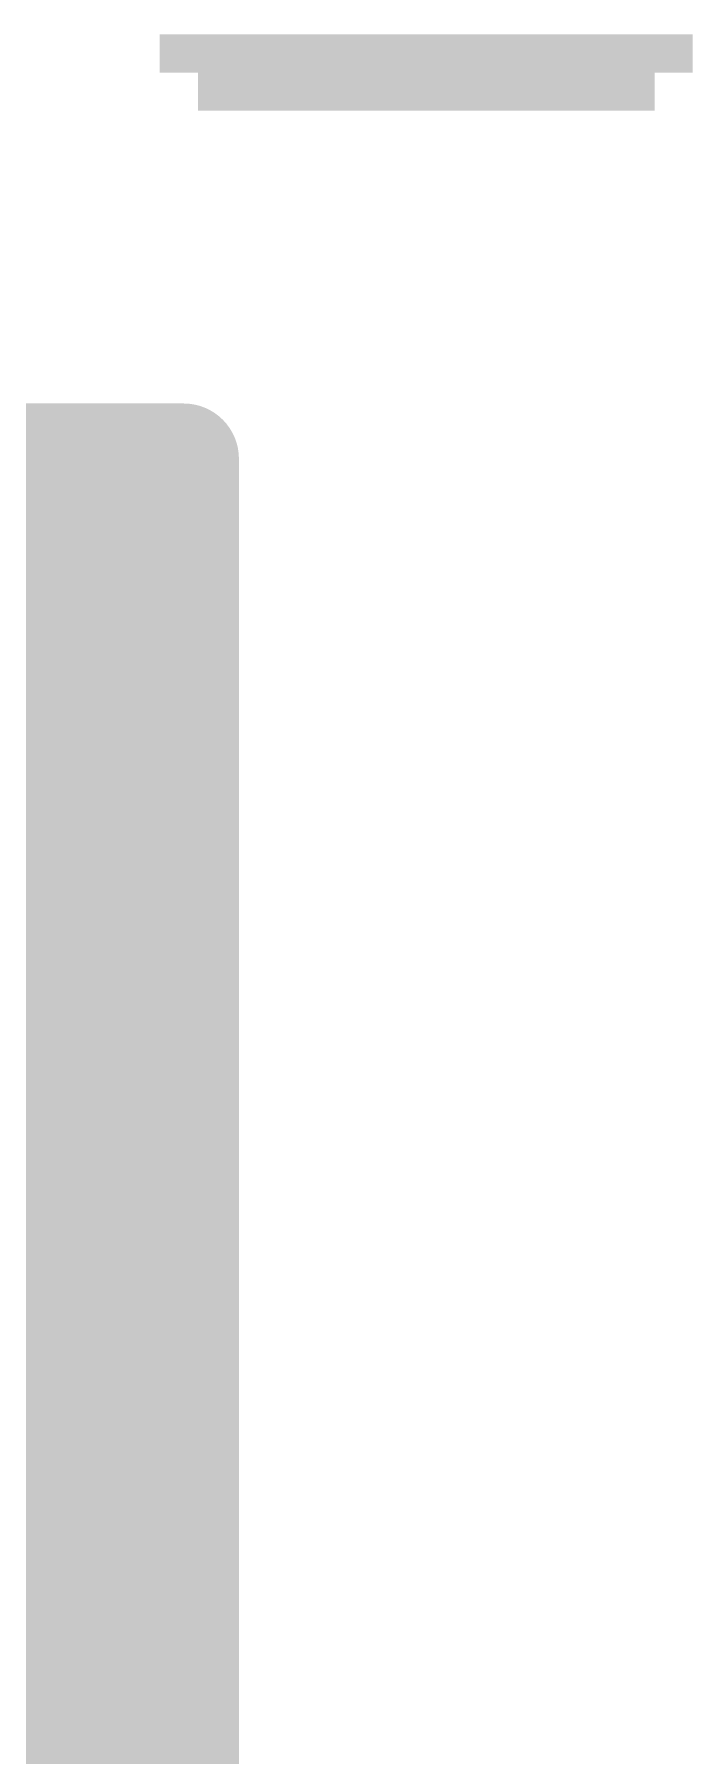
# Model space of a CAD drawing. Extents: x -23 to 84, y -8 to 75.
# Drawn here: x 37.465 to 38.676, y 61.576 to 64.74 of the extents above; entities that cross this region are included whole.
import ezdxf

# ---------------------------------------------------------------- set-up
doc = ezdxf.new("R2010")
doc.units = 0
for name, color, linetype in [('21', 253, 'CONTINUOUS'), ('22', 253, 'CONTINUOUS'), ('39', 12, 'CONTINUOUS')]:
    doc.layers.add(name, color=color, linetype=linetype)

# ---------------------------------------------------------------- blocks, each defined once
blk = doc.blocks.new('RECT')
blk.add_solid([(-0.5, -0.5), (0.5, -0.5), (-0.5, 0.5), (0.5, 0.5)])

msp = doc.modelspace()

# ---------------------------------------------------------------- linework, layer by layer
at = {"layer": '21', "const_width": 0.2032}
for points in [[(37.74, 63.96), (18.14, 63.96)], [(37.74, 57.96), (37.74, 63.96)]]:
    msp.add_lwpolyline(points, dxfattribs=at)
at = {"layer": '21', "const_width": 0.1016}
for points in [[(37.7908, 63.96, 1), (37.6892, 63.96)], [(37.74, 63.9092, 1), (37.74, 64.0108)]]:
    msp.add_lwpolyline(points, format="xyb", dxfattribs=at)

# ---------------------------------------------------------------- block references
at = {"layer": '22', "yscale": 0.07, "rotation": 180}
for p, xscale in [((38.186, 64.705), 0.98), ((38.186, 64.635), 0.84)]:
    msp.add_blockref('RECT', p, dxfattribs=dict(at, xscale=xscale))
at = {"layer": '39', "xscale": 19.6, "yscale": 6}
msp.add_blockref('RECT', (27.94, 60.96), dxfattribs=at)

doc.saveas('drawing.dxf')
